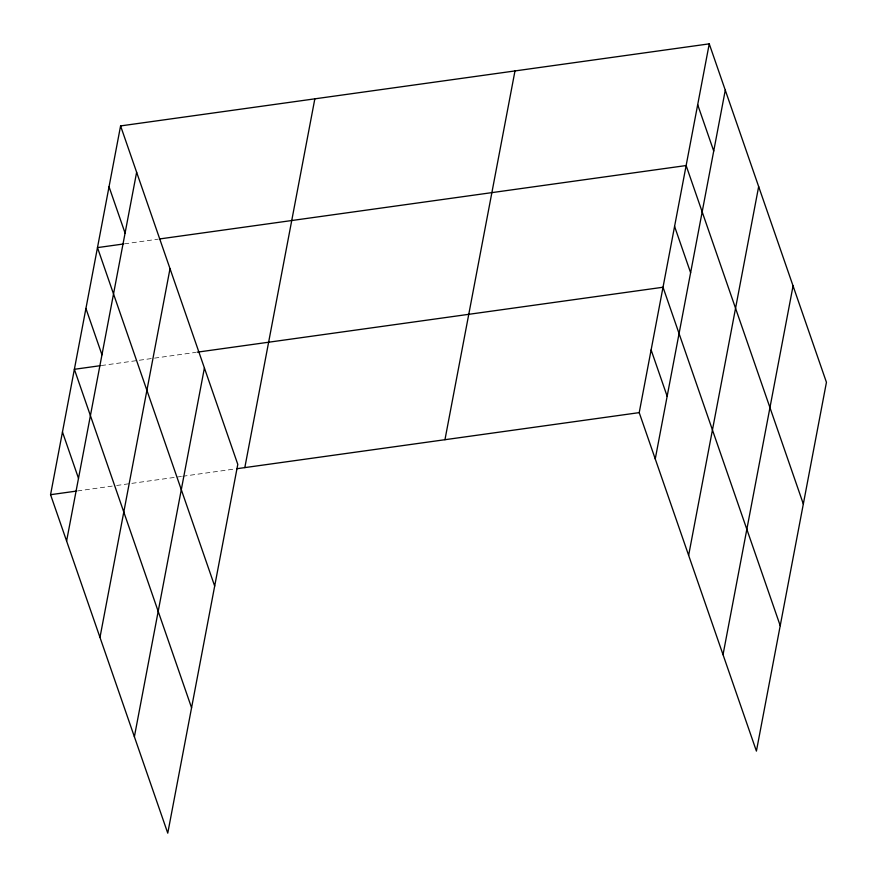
<?xml version="1.0" encoding="UTF-8"?>
<svg xmlns="http://www.w3.org/2000/svg" width="877" height="877" viewBox="0 0 877 877"><rect width="100%" height="100%" fill="white"/><g stroke="black" fill="none" stroke-linecap="round" stroke-linejoin="round"><path stroke-width="0.66" stroke-dasharray="4.38 3.29" d="M124.457 243.85L158.189 239.147M101.348 365.545L195.779 352.379M77.538 490.934L115.315 485.661M116.663 485.474L181.407 476.452M182.756 476.266L235.365 468.921"/><path stroke-width="1.32" d="M120.587 125.915L237.788 464.372L167.759 833.15L50.559 494.694L120.587 125.915L709.241 43.85L826.441 382.306L756.412 751.085L639.212 412.628L709.241 43.85M66.597 541.021L136.637 172.243M99.978 637.426L170.017 268.647M134.378 736.746L204.407 367.978M244.815 467.605L314.843 98.838M444.957 439.706L514.985 70.927M655.251 458.956L725.279 90.178M688.631 555.349L758.66 186.582M723.032 654.681L793.06 285.902M123.109 244.036L97.479 247.61L214.679 586.066M159.537 238.961L686.132 165.545L803.332 504.001M100 365.731L74.37 369.305L191.57 707.772M197.128 352.192L663.023 287.239L780.223 625.696M50.559 494.694L76.189 491.12M236.713 468.735L639.212 412.628M697.686 104.703L713.725 151.03M674.577 226.398L690.616 272.725M651.118 349.934L667.156 396.261M109.033 186.768L125.082 233.096M85.924 308.463L101.962 354.79M62.464 431.999L78.502 478.327"/></g></svg>
